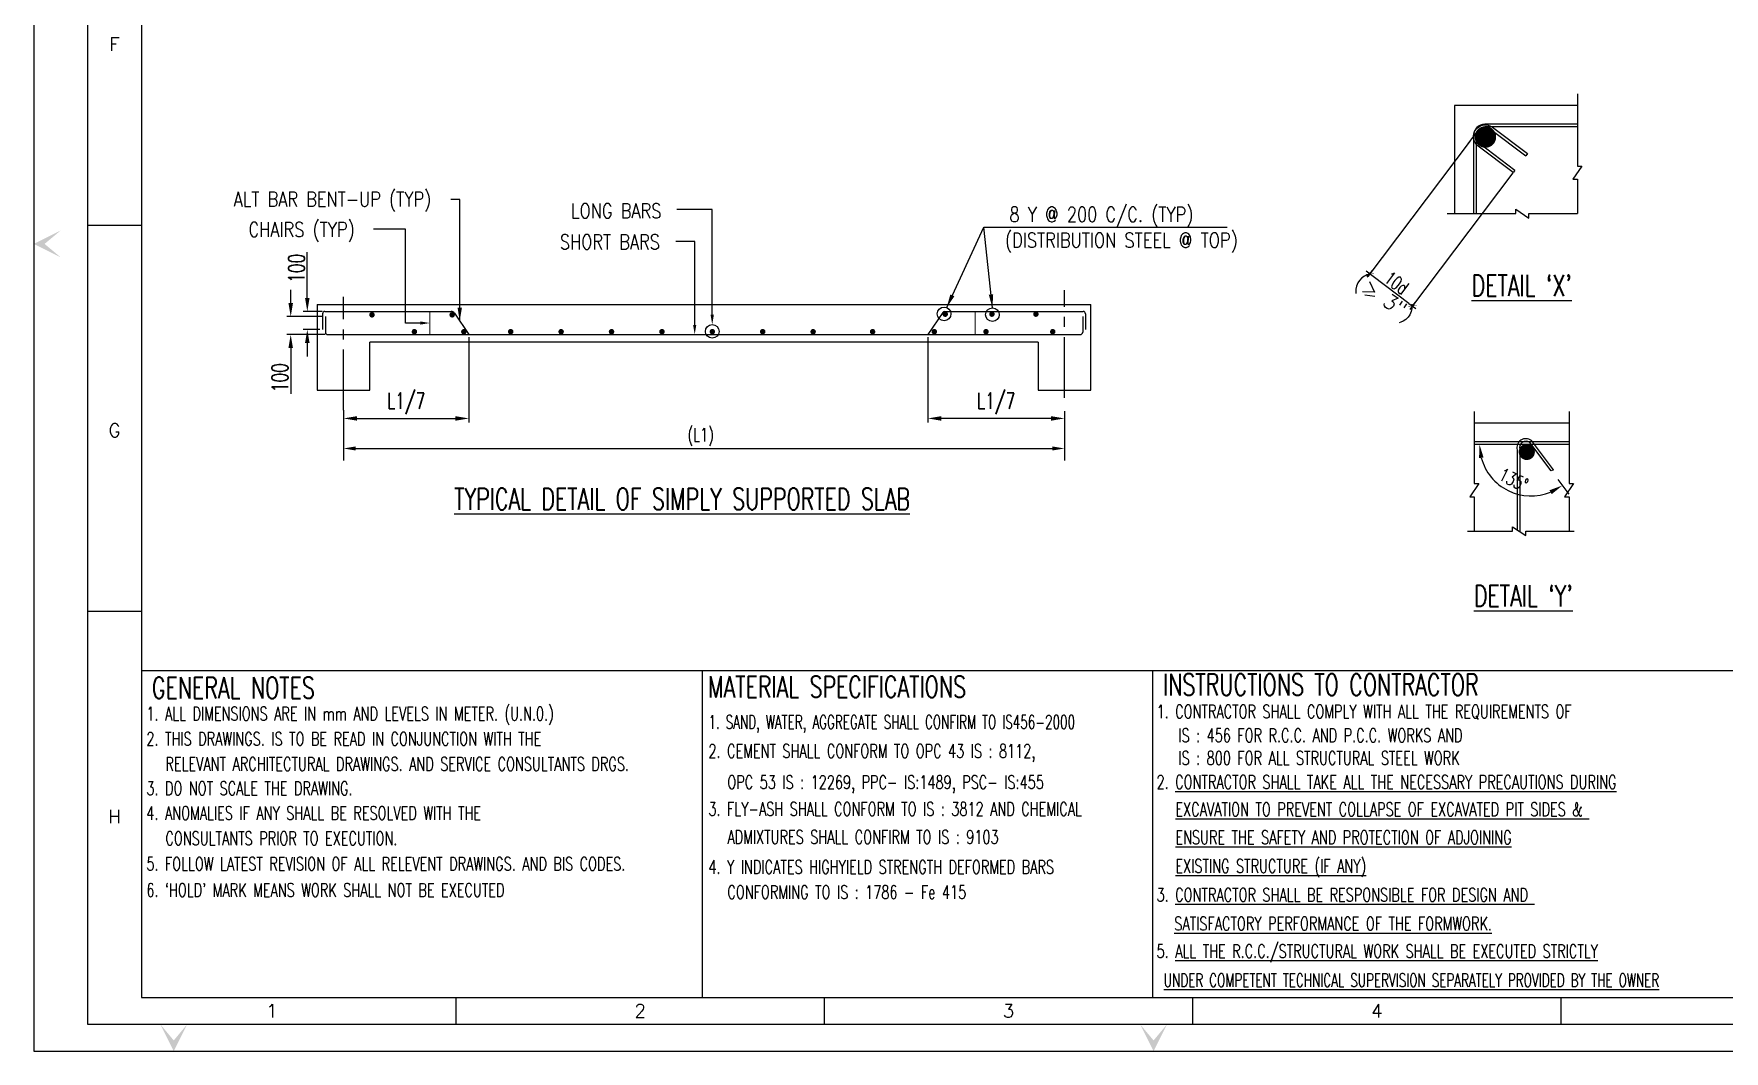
# Model space of a CAD drawing. Extents: x 489124 to 794428, y -356295 to -29813.
# Drawn here: x 650054 to 681423, y -229687 to -210801 of the extents above; entities that cross this region are included whole.
import ezdxf
from ezdxf.enums import TextEntityAlignment as Align

# ---------------------------------------------------------------- set-up
doc = ezdxf.new("R2010")
doc.units = 0
doc.header["$LTSCALE"] = 500
doc.header["$MEASUREMENT"] = 0
doc.linetypes.add('CENTER2', pattern=[1.125, 0.75, -0.125, 0.125, -0.125])
doc.layers.get('DEFPOINTS').update_dxf_attribs({"color": 4})
for name, color, linetype in [('08', 4, 'Continuous'), ('BEAM', 4, 'Continuous'), ('CENTERLINE', 8, 'CENTER2'), ('DIM', 5, 'Continuous'), ('DIM1', 5, 'Continuous'), ('dimention', 7, 'Continuous'), ('hat', 8, 'Continuous'), ('LINK', 2, 'Continuous'), ('notes', 1, 'Continuous'), ('other', 5, 'Continuous'), ('PNA', 10, 'Continuous'), ('S-SCHEDULE', 2, 'Continuous'), ('ST', 6, 'Continuous'), ('TXT', 4, 'Continuous')]:
    doc.layers.add(name, color=color, linetype=linetype)
doc.layers.add('HEADING-TXT', color=1, linetype='Continuous', lineweight=25)
doc.layers.add('LINE', color=253, linetype='Continuous', lineweight=18)
doc.styles.add('ROMANS', font='r.shx', dxfattribs={"width": 0.7, "bigfont": 'bigfont.shx'})
doc.styles.add('ROMENT', font='r.shx', dxfattribs={"bigfont": 'bigfont.shx'})
doc.dimstyles.new('5', dxfattribs={"dimtxt": 250, "dimasz": 250, "dimexe": 60, "dimexo": 60, "dimgap": 150, "dimtad": 1, "dimdec": 0, "dimlfac": 0.2, "dimzin": 0, "dimdsep": 46, "dimtxsty": 'ROMANS', "dimcen": -250, "dimclrd": 5, "dimclre": 5, "dimclrt": 4, "dimadec": 0, "dimazin": 0, "dimtfac": 1, "dimtdec": 0, "dimtix": 1, "dimtofl": 0, "dimtmove": 2, "dimatfit": 3, "dimfxl": 0, "dimtolj": 1, "dimtzin": 0, "dimarcsym": 0})
doc.dimstyles.new('Copy(2) of Standard', dxfattribs={"dimtxt": 300, "dimasz": 250, "dimexe": 75, "dimexo": 50, "dimgap": 50, "dimtad": 1, "dimdec": 0, "dimrnd": 5, "dimzin": 0, "dimdsep": 46, "dimtxsty": 'ROMANS', "dimcen": 0, "dimclrd": 5, "dimclre": 5, "dimclrt": 4, "dimadec": 0, "dimazin": 0, "dimtfac": 1, "dimtdec": 0, "dimtofl": 0, "dimtmove": 0, "dimatfit": 3, "dimfxl": 0, "dimtolj": 1, "dimtzin": 0, "dimarcsym": 0})
doc.dimstyles.new('dim25', dxfattribs={"dimtxt": 250, "dimasz": 250, "dimexe": 200, "dimexo": 200, "dimgap": 100, "dimtad": 1, "dimdec": 0, "dimlfac": 0.25, "dimzin": 0, "dimdsep": 46, "dimtxsty": 'ROMANS', "dimcen": 0, "dimclrd": 5, "dimclre": 5, "dimclrt": 4, "dimadec": 0, "dimazin": 0, "dimtfac": 1, "dimtdec": 0, "dimtix": 1, "dimtofl": 0, "dimtmove": 2, "dimatfit": 3, "dimfxl": 0, "dimtolj": 1, "dimtzin": 0, "dimlwd": -1, "dimlwe": -1, "dimarcsym": 0})
doc.dimstyles.new('INT25', dxfattribs={"dimtxt": 250, "dimasz": 80, "dimexe": 60, "dimexo": 60, "dimgap": 40, "dimtad": 1, "dimdec": 0, "dimlfac": 0.25, "dimzin": 0, "dimdsep": 46, "dimtxsty": 'ROMANS', "dimblk": 'DIMTICK', "dimblk1": 'DIMTICK', "dimblk2": 'DIMTICK', "dimsah": 1, "dimcen": -0.25, "dimclrd": 7, "dimclre": 7, "dimclrt": 4, "dimadec": 0, "dimazin": 0, "dimtfac": 1, "dimtdec": 0, "dimtix": 1, "dimtofl": 0, "dimtmove": 2, "dimatfit": 3, "dimldrblk": 'DIMTICK', "dimfxl": 0, "dimtolj": 1, "dimtzin": 0, "dimarcsym": 0})

# ---------------------------------------------------------------- blocks, each defined once
blk = doc.blocks.new('FOLDER')
at = {"layer": 'PNA'}
for points in [[(-1250, 2500), (0, 0), (0, 1000)], [(1250, 2500), (0, 0), (0, 1000)]]:
    blk.add_solid(points, dxfattribs=at)
blk = doc.blocks.new('A1')
at = {"color": 1}
blk.add_line((81794, 6959), (1969, 6959), dxfattribs=at)
at = {"flags": 128}
blk.add_lwpolyline([(0, 0), (82779, 0), (82779, 58231), (0, 58231)], close=True, dxfattribs=at)
at = {"layer": 'PNA'}
for p, q in [((984, 15109), (1969, 15109)), ((984, 8047), (1969, 8047)), ((7718, 984), (7718, 492)), ((14453, 984), (14453, 492)), ((21187, 984), (21187, 492)), ((27921, 984), (27921, 492))]:
    blk.add_line(p, q, dxfattribs=at)
at = {"layer": 'PNA', "color": 1}
for points in [[(984, 492), (82287, 492), (82287, 57739), (984, 57739)], [(1969, 984), (81794, 984), (81794, 57247), (1969, 57247)]]:
    blk.add_lwpolyline(points, close=True, dxfattribs=at)
at = {"layer": 'PNA', "xscale": 0.196857838483993, "yscale": 0.196857838483993, "zscale": 0.196857838483993, "rotation": 270}
blk.add_blockref('FOLDER', (0, 14764), dxfattribs=at)
at = {"layer": 'PNA', "xscale": 0.1968578388914466, "yscale": 0.1968578388914466, "zscale": 0.1968578388914466}
for p in [(2559, 0), (20473, 0)]:
    blk.add_blockref('FOLDER', p, dxfattribs=at)
at = {"layer": 'PNA', "style": 'ROMANS'}
for s, p in [('F', (1476, 18417)), ('G', (1476, 11355)), ('H', (1476, 4292)), ('1', (4352, 738)), ('2', (11086, 738)), ('3', (17821, 738)), ('4', (24555, 738))]:
    blk.add_text(s, height=246, dxfattribs=at).set_placement(p, align=Align.MIDDLE)
blk = doc.blocks.new('DIMTICK')
for p, q in [((-1, 0), (1, 0)), ((0, 1), (0, -1))]:
    blk.add_line(p, q)
at = {"color": 2, "const_width": 0.1}
blk.add_lwpolyline([(0.71, 0.71), (-0.71, -0.71)], dxfattribs=at)
blk = doc.blocks.new('*D398')
at = {"layer": 'DEFPOINTS', "color": 0}
for p in [(676746, -212739), (677537, -213337), (674846, -215256)]:
    blk.add_point(p, dxfattribs=at)
at = {"layer": 'DIM', "color": 7, "lineweight": -2}
for p, q in [((676710, -212787), (674810, -215304)), ((677501, -213384), (675601, -215901)), ((675573, -215805), (674910, -215304))]:
    blk.add_line(p, q, dxfattribs=at)
at = {"layer": 'DIM', "color": 7, "lineweight": -2, "xscale": 80, "yscale": 80, "zscale": 80}
for p, rotation in [((674846, -215256), 142.9439558411418), ((675637, -215853), 322.9439558411418)]:
    blk.add_blockref('DIMTICK', p, dxfattribs=dict(at, rotation=rotation))
at = {"layer": 'DIM', "color": 4, "insert": (675341, -215423), "char_height": 250, "attachment_point": 5, "rotation": 322.944, "style": 'ROMANS'}
blk.add_mtext('\\A1;10d', dxfattribs=at)
blk = doc.blocks.new('*D414')
at = {"layer": 'DEFPOINTS', "color": 0}
for p in [(658128, -216385), (655801, -217785), (658128, -217941)]:
    blk.add_point(p, dxfattribs=at)
at = {"layer": 'DIM', "color": 5, "lineweight": -2}
for p, q in [((658128, -216435), (658128, -218016)), ((655801, -217835), (655801, -218016)), ((656051, -217941), (657878, -217941))]:
    blk.add_line(p, q, dxfattribs=at)
at = {"layer": 'DIM', "color": 5}
for points in [[(656051, -217899), (656051, -217983), (655801, -217941)], [(657878, -217899), (657878, -217983), (658128, -217941)]]:
    blk.add_solid(points, dxfattribs=at)
at = {"layer": 'DIM', "color": 4, "insert": (656965, -217663), "char_height": 300, "attachment_point": 5, "style": 'ROMANS'}
blk.add_mtext('\\A1;L1/7', dxfattribs=at)
blk = doc.blocks.new('*D446')
at = {"layer": 'DEFPOINTS', "color": 0}
for p in [(655129, -215954), (655456, -215954), (655411, -216289)]:
    blk.add_point(p, dxfattribs=at)
at = {"layer": 'DIM', "color": 5, "lineweight": -2}
for p, q in [((655129, -215704), (655129, -214854)), ((655406, -215954), (655054, -215954)), ((655361, -216289), (655054, -216289)), ((655129, -216539), (655129, -216789))]:
    blk.add_line(p, q, dxfattribs=at)
at = {"layer": 'DIM', "color": 5}
for points in [[(655087, -215704), (655171, -215704), (655129, -215954)], [(655087, -216539), (655171, -216539), (655129, -216289)]]:
    blk.add_solid(points, dxfattribs=at)
at = {"layer": 'DIM', "color": 4, "insert": (654929, -215154), "char_height": 300, "attachment_point": 5, "rotation": 90, "style": 'ROMANS'}
blk.add_mtext('\\A1;100', dxfattribs=at)
blk = doc.blocks.new('*D447')
at = {"layer": 'DEFPOINTS', "color": 0}
for p in [(655464, -216051), (654821, -216385), (655509, -216385)]:
    blk.add_point(p, dxfattribs=at)
at = {"layer": 'DIM', "color": 5, "lineweight": -2}
for p, q in [((654821, -215801), (654821, -215551)), ((655414, -216051), (654746, -216051)), ((655459, -216385), (654746, -216385)), ((654821, -216635), (654821, -217485))]:
    blk.add_line(p, q, dxfattribs=at)
at = {"layer": 'DIM', "color": 5}
for points in [[(654779, -215801), (654863, -215801), (654821, -216051)], [(654779, -216635), (654863, -216635), (654821, -216385)]]:
    blk.add_solid(points, dxfattribs=at)
at = {"layer": 'DIM', "color": 4, "insert": (654621, -217185), "char_height": 300, "attachment_point": 5, "rotation": 90, "style": 'ROMANS'}
blk.add_mtext('\\A1;100', dxfattribs=at)
blk = doc.blocks.new('*D415')
at = {"layer": 'DEFPOINTS', "color": 0}
for p in [(666644, -216385), (666644, -217941), (669181, -217785)]:
    blk.add_point(p, dxfattribs=at)
at = {"layer": 'DIM', "color": 5, "lineweight": -2}
for p, q in [((666644, -216435), (666644, -218016)), ((668931, -217941), (666894, -217941)), ((669181, -217835), (669181, -218016))]:
    blk.add_line(p, q, dxfattribs=at)
at = {"layer": 'DIM', "color": 5}
for points in [[(666894, -217899), (666894, -217983), (666644, -217941)], [(668931, -217899), (668931, -217983), (669181, -217941)]]:
    blk.add_solid(points, dxfattribs=at)
at = {"layer": 'DIM', "color": 4, "insert": (667913, -217663), "char_height": 300, "attachment_point": 5, "style": 'ROMANS'}
blk.add_mtext('\\A1;L1/7', dxfattribs=at)
blk = doc.blocks.new('*D436')
at = {"layer": 'DEFPOINTS', "color": 0}
for p in [(676784, -218424), (677814, -218390), (678544, -218424), (678213, -218916), (677133, -219069)]:
    blk.add_point(p, dxfattribs=at)
at = {"layer": 'DIM', "color": 5}
blk.add_line((678334, -219075), (678539, -219346), dxfattribs=at)
blk.add_arc((677840, -218424), 957, 195.0031, 292.1583, dxfattribs=at)
for points in [[(676874, -218677), (676957, -218666), (676883, -218424)], [(678181, -219274), (678222, -219347), (678419, -219187)]]:
    blk.add_solid(points, dxfattribs=at)
at = {"layer": 'DIM', "color": 4, "insert": (677514, -219080), "char_height": 250, "attachment_point": 5, "rotation": 333.5807, "style": 'ROMANS'}
blk.add_mtext('\\A1;135%%D', dxfattribs=at)

msp = doc.modelspace()

# ---------------------------------------------------------------- linework, layer by layer
at = {"layer": '08'}
for p, q in [((655309.713, -215825.748), (669672.466, -215825.748)), ((655309.713, -215825.748), (655309.713, -217415.391)), ((669672.466, -217415.391), (669672.466, -215825.748)), ((656292.216, -217415.391), (656292.216, -216527.063)), ((668689.963, -216527.063), (656292.216, -216527.063)), ((668689.963, -216527.063), (668689.963, -217415.391)), ((655309.713, -217415.391), (656292.216, -217415.391)), ((668689.963, -217415.391), (669672.466, -217415.391))]:
    msp.add_line(p, q, dxfattribs=at)
at = {"layer": 'BEAM'}
for points in [[(678699.099, -212130.999), (676421.075, -212130.999), (676421.075, -214138.286)], [(678544.192, -218026.32), (676784.431, -218026.32)]]:
    msp.add_lwpolyline(points, dxfattribs=at)
at = {"layer": 'CENTERLINE', "ltscale": 3}
for p, q in [((655800.969, -217788.795), (655800.969, -215684.071)), ((669181.634, -217555.87), (669181.634, -215558.588))]:
    msp.add_line(p, q, dxfattribs=at)
at = {"layer": 'DIM'}
for p, q in [((676663.663, -212848.394), (676867.938, -212577.862)), ((662643.378, -216017.823), (662643.378, -214064.155)), ((656950.321, -216169.747), (656950.321, -214430.231)), ((662317.999, -216205.19), (662317.999, -214656.792)), ((669181.634, -217803.447), (669181.634, -218724.627)), ((656026.897, -218498.711), (668955.707, -218498.711))]:
    msp.add_line(p, q, dxfattribs=at)
at = {"layer": 'DIM', "color": 5}
for p, q in [((662643.378, -214064.155), (661988.208, -214064.155)), ((656950.321, -214430.231), (656357.218, -214430.231)), ((662317.999, -214656.792), (661965.441, -214656.792)), ((657223.822, -216169.747), (656950.321, -216169.747))]:
    msp.add_line(p, q, dxfattribs=at)
at = {"layer": 'DIM'}
for points in [[(678699.099, -211914.248), (678699.099, -213255.785), (678782.281, -213255.785), (678615.917, -213499.194), (678699.099, -213499.194), (678699.099, -214138.286)], [(676284.062, -214138.286), (677556.473, -214138.286), (677556.473, -214055.103), (677799.881, -214221.468), (677799.881, -214138.286), (678699.099, -214138.286)], [(676784.431, -217809.569), (676784.431, -219151.106), (676867.613, -219151.106), (676701.249, -219394.515), (676784.431, -219394.515), (676784.431, -220033.606)], [(678544.192, -217809.569), (678544.192, -219151.106), (678627.374, -219151.106), (678461.01, -219394.515), (678544.192, -219394.515), (678544.192, -220033.606)], [(676662.655, -220033.606), (677496.566, -220033.606), (677496.566, -219950.424), (677739.975, -220116.789), (677739.975, -220033.606), (678639.192, -220033.606)]]:
    msp.add_lwpolyline(points, dxfattribs=at)
for points, const_width in [([(676891.347, -212717.16, 1), (677091.347, -212717.16, 1)], 200), ([(677684.691, -218562.845, 1), (677834.691, -218562.845, 1)], 150)]:
    msp.add_lwpolyline(points, format="xyb", close=True, dxfattribs=dict(at, const_width=const_width))
msp.add_solid([(668955.707, -218461.049), (668955.707, -218536.358), (669181.634, -218498.711)], dxfattribs=at)
at = {"layer": 'DIM1', "color": 7}
for p, q in [((662464.075, -228688.194), (662464.075, -222623.569)), ((670821.575, -228688.194), (670821.575, -222623.569))]:
    msp.add_line(p, q, dxfattribs=at)
at = {"layer": 'dimention', "color": 5, "linetype": 'ByBlock'}
msp.add_line((655800.969, -217788.795), (655800.969, -218724.627), dxfattribs=at)
at = {"layer": 'dimention', "color": 5}
for points in [[(662613.332, -216017.823), (662673.413, -216017.823), (662643.378, -216198.081)], [(662287.955, -216205.19), (662348.045, -216205.19), (662317.999, -216385.457)]]:
    msp.add_solid(points, dxfattribs=at)
at = {"layer": 'dimention', "color": 5, "linetype": 'ByBlock'}
msp.add_solid([(656026.897, -218461.049), (656026.897, -218536.358), (655800.969, -218498.711)], dxfattribs=at)
at = {"layer": 'hat'}
for centre in [(666946.298, -216000.455), (667843.21, -216014.841), (662643.378, -216324.519)]:
    msp.add_circle(centre, 126.431, dxfattribs=at)
at = {"layer": 'LINE'}
for p, q in [((657404.081, -215954.048), (657404.081, -216385.457)), ((667525.757, -215954.048), (667525.757, -216385.457))]:
    msp.add_line(p, q, dxfattribs=at)
at = {"layer": 'LINK'}
for p, q in [((677771.148, -213026.077), (677741.018, -213065.979)), ((677536.745, -213336.508), (677506.615, -213376.41)), ((677579.54, -218524.128), (677579.54, -220019.365)), ((677629.54, -218517.46), (677629.54, -220053.539)), ((678213.409, -218915.943), (677814.45, -218389.598)), ((678255.269, -218893.032), (677844.617, -218353.078)), ((678254.466, -218893.471), (678213.409, -218915.943))]:
    msp.add_line(p, q, dxfattribs=at)
for points in [[(677506.616, -213376.41), (676857.372, -212886.185, -1), (677122.203, -212536.066), (677771.148, -213026.077)], [(678699.099, -212480.999), (676981.075, -212480.999, 0.414213562), (676771.075, -212690.999), (676771.075, -214138.286)], [(677536.745, -213336.508), (676887.519, -212846.296, -1), (677092.056, -212575.955), (677741.018, -213065.979)], [(678699.099, -212530.999), (676981.075, -212530.999, 0.414213562), (676821.075, -212690.999), (676821.075, -214138.286)]]:
    msp.add_lwpolyline(points, format="xyb", dxfattribs=at)
for points in [[(678544.192, -218373.62), (676784.431, -218373.62)], [(678544.192, -218423.62), (676784.431, -218423.62)]]:
    msp.add_lwpolyline(points, dxfattribs=at)
for centre, radius, start, end in [((677741.115, -218483.601), 166.58, 51.5863482, 194.0808285), ((677742.22, -218482.778), 117.897, 52.2187644, 197.1080954)]:
    msp.add_arc(centre, radius, start, end, dxfattribs=at)
at = {"layer": 'other'}
msp.add_solid([(657223.822, -216139.715), (657223.822, -216199.793), (657404.081, -216169.747)], dxfattribs=at)
at = {"layer": 'ST'}
for p, q in [((655411.321, -215999.113), (655411.321, -216288.939)), ((655456.386, -215954.048), (657797.448, -215954.048)), ((655463.609, -216050.561), (655463.609, -216340.387)), ((657859.793, -215987.216), (658128.147, -216385.457)), ((666920.108, -215976.108), (666644.277, -216385.457)), ((666961.573, -215954.048), (669525.793, -215954.048)), ((669518.57, -216050.561), (669518.57, -216340.387)), ((669570.858, -215999.113), (669570.858, -216288.939)), ((655508.674, -216385.457), (669473.505, -216385.457))]:
    msp.add_line(p, q, dxfattribs=at)
at = {"layer": 'ST', "const_width": 50.698}
for points in [[(656304.145, -216017.692, 1), (656354.837, -216017.692, 1)], [(657791.897, -216017.692, 1), (657842.589, -216017.692, 1)], [(666942.224, -216005.758, 1), (666992.925, -216005.758, 1)], [(667809.375, -216005.258, 1), (667860.067, -216005.258, 1)], [(668624.788, -216005.258, 1), (668675.48, -216005.258, 1)], [(657091.633, -216331.09, 1), (657142.325, -216331.09, 1)], [(658059.413, -216331.09, -1), (658008.71, -216331.09, -1)], [(658929.665, -216331.09, -1), (658878.961, -216331.09, -1)], [(659864.941, -216331.09, -1), (659814.237, -216331.09, -1)], [(660800.217, -216331.09, -1), (660749.513, -216331.09, -1)], [(661735.493, -216331.09, -1), (661684.79, -216331.09, -1)], [(662670.77, -216331.09, -1), (662620.066, -216331.09, -1)], [(663606.046, -216331.09, -1), (663555.342, -216331.09, -1)], [(664541.322, -216331.09, -1), (664490.618, -216331.09, -1)], [(665644.251, -216331.09, -1), (665593.548, -216331.09, -1)], [(666739.028, -216331.09, 1), (666789.72, -216331.09, 1)], [(667698.673, -216331.09, 1), (667749.374, -216331.09, 1)], [(668937.642, -216331.09, 1), (668988.334, -216331.09, 1)]]:
    msp.add_lwpolyline(points, format="xyb", close=True, dxfattribs=at)
at = {"layer": 'ST'}
for centre, radius, start, end in [((655456.386, -215999.113), 45.065, 90, 180), ((657797.448, -216029.227), 75.177, 33.9737701, 90), ((666961.573, -216004.048), 50, 90, 146.0267311), ((669525.793, -215999.113), 45.065, 0, 90), ((655508.674, -216340.387), 45.065, 180, 270), ((669473.505, -216340.387), 45.065, 270, 0)]:
    msp.add_arc(centre, radius, start, end, dxfattribs=at)
at = {"layer": 'TXT', "linetype": 'ByBlock'}
msp.add_line((674751.394, -215644.259), (674941.164, -215672.139), dxfattribs=at)

# ---------------------------------------------------------------- block references
at = {"xscale": 1.01500000001397, "yscale": 1.01500000001397, "zscale": 1.01500000001397}
msp.add_blockref('A1', (650053.5, -229687.248), dxfattribs=at)

# ---------------------------------------------------------------- texts
at = {"layer": 'HEADING-TXT', "color": 6, "style": 'ROMANS', "width": 0.7}
for s, p in [("%%UDETAIL `X'", (677664.077, -215673.665)), ("%%UDETAIL `Y'", (677694.693, -221434.078))]:
    msp.add_text(s, height=400, dxfattribs=at).set_placement(p, align=Align.CENTER)
for s, p in [('%%UTYPICAL DETAIL OF SIMPLY SUPPORTED SLAB', (657852.327, -219635.068)), ('MATERIAL SPECIFICATIONS', (662565.075, -223123.952)), ('INSTRUCTIONS TO CONTRACTOR', (671008.575, -223083.952)), ('GENERAL NOTES', (652245.075, -223140.952))]:
    msp.add_text(s, height=400, dxfattribs=at).set_placement(p)
at = {"layer": 'notes', "color": 4, "style": 'ROMANS'}
for s, width, p in [('1. ALL DIMENSIONS ARE IN mm AND LEVELS IN METER. (U.N.0.)', 0.7, (652142.748, -223545.463)), ('1. CONTRACTOR SHALL COMPLY WITH ALL THE REQUIREMENTS OF ', 0.7, (670889.356, -223506.83)), ('1. SAND, WATER, AGGREGATE SHALL CONFIRM TO IS456-2000', 0.65, (662572.8, -223701.952)), ('2. THIS DRAWINGS. IS TO BE READ IN CONJUNCTION WITH THE', 0.7, (652142.748, -224013.705)), ('  IS : 456 FOR R.C.C. AND P.C.C. WORKS AND', 0.7, (671053.554, -223949.136)), ('RELEVANT ARCHITECTURAL DRAWINGS. AND SERVICE CONSULTANTS DRGS.', 0.7, (652495.365, -224480.139)), ('2. CEMENT SHALL CONFORM TO OPC 43 IS : 8112,', 0.7, (662572.8, -224239.952)), ('  IS : 800 FOR ALL STRUCTURAL STEEL WORK', 0.7, (671053.554, -224369.868)), ('OPC 53 IS : 12269, PPC- IS:1489, PSC- IS:455  ', 0.7, (662924.575, -224819.452)), ('2. %%UCONTRACTOR SHALL TAKE ALL THE NECESSARY PRECAUTIONS DURING', 0.7, (670889.356, -224815.62)), ('3. DO NOT SCALE THE DRAWING. ', 0.7, (652142.748, -224932.175)), ('4. ANOMALIES IF ANY SHALL BE RESOLVED WITH THE', 0.7, (652142.748, -225391.813)), ('3. FLY-ASH SHALL CONFORM TO IS : 3812 AND CHEMICAL ', 0.7, (662572.8, -225315.952)), ('%%UEXCAVATION TO PREVENT COLLAPSE OF EXCAVATED PIT SIDES & ', 0.7, (671238.648, -225321.396)), ('CONSULTANTS PRIOR TO EXECUTION.', 0.7, (652495.365, -225861.958)), ('ADMIXTURES SHALL CONFIRM TO IS : 9103', 0.7, (662924.575, -225834.952)), ('%%UENSURE THE SAFETY AND PROTECTION OF ADJOINING', 0.7, (671238.648, -225841.769)), ('5. FOLLOW LATEST REVISION OF ALL RELEVENT DRAWINGS. AND BIS CODES.', 0.7, (652142.748, -226333.666)), ('4. Y INDICATES HIGHYIELD STRENGTH DEFORMED BARS', 0.7, (662572.8, -226391.952)), ('%%UEXISTING STRUCTURE (IF ANY)', 0.7, (671238.648, -226374.145)), ("6. `HOLD' MARK MEANS WORK SHALL NOT BE EXECUTED", 0.7, (652142.748, -226821.489)), ('CONFORMING TO IS : 1786 - Fe 415', 0.7, (662924.575, -226858.952)), ('3. %%UCONTRACTOR SHALL BE RESPONSIBLE FOR DESIGN AND ', 0.7, (670889.356, -226908.844)), ('%%uSATISFACTORY PERFORMANCE OF THE FORMWORK.', 0.7, (671218.299, -227443.327)), ('5. %%UALL THE R.C.C./STRUCTURAL WORK SHALL BE EXECUTED STRICTLY', 0.7, (670889.356, -227954.612)), ('%%UUNDER COMPETENT TECHNICAL SUPERVISION SEPARATELY PROVIDED BY THE OWNER', 0.65, (671023.265, -228494.549))]:
    msp.add_text(s, height=250, dxfattribs=dict(at, width=width)).set_placement(p)
at = {"layer": 'S-SCHEDULE', "color": 4, "style": 'ROMANS', "width": 0.7}
msp.add_text(' (L1)', height=250, dxfattribs=at).set_placement((662368.83, -218261.996), align=Align.MIDDLE)
at = {"layer": 'TXT', "style": 'ROMENT', "width": 0.8}
for s, p in [('ALT BAR BENT-UP (TYP)', (655594.03, -213891.128)), ('8 Y @ 200 C/C. (TYP)', (669865.11, -214172.712)), ('(DISTRIBUTION STEEL @ TOP)', (670236.259, -214652.013))]:
    msp.add_text(s, height=275, dxfattribs=at).set_placement(p, align=Align.MIDDLE)
for s, p in [('CHAIRS (TYP)', (654037.312, -214434.001)), ('LONG BARS', (660021.838, -214087.887)), ('SHORT BARS', (659815.354, -214665.165))]:
    msp.add_text(s, height=275, dxfattribs=at).set_placement(p, align=Align.MIDDLE_LEFT)
at = {"layer": 'TXT', "linetype": 'ByBlock', "style": 'ROMANS'}
msp.add_text('(> 3")', height=275, rotation=325.7906324, dxfattribs=at).set_placement((675107.203, -215719.042), align=Align.MIDDLE)

# ---------------------------------------------------------------- dimensions: what is measured, and where the dimension line sits
at = {"layer": 'DIM'}
dim = msp.add_aligned_dim(p1=(677536.745, -213336.508), p2=(676745.964, -212739.398), distance=3153.062, text='10d', dimstyle='INT25', dxfattribs=at)
dim.commit()
dim.dimension.update_dxf_attribs({"geometry": '*D398', "text_midpoint": (675340.761, -215422.565)})
for base, p1, p2, picture, middle in [((655129.005, -215954.048), (655411.321, -216288.939), (655456.386, -215954.048), '*D446', (654929.005, -215154.048)), ((654821.124, -216385.452), (655463.609, -216050.561), (655508.674, -216385.452), '*D447', (654621.124, -217185.452))]:
    dim = msp.add_linear_dim(base=base, p1=p1, p2=p2, angle=90, text='100', dimstyle='Copy(2) of Standard', dxfattribs=at)
    dim.commit()
    dim.dimension.update_dxf_attribs({"geometry": picture, "text_midpoint": middle})
dim = msp.add_linear_dim(base=(658128.147, -217941.155), p1=(655800.969, -217785.077), p2=(658128.147, -216385.457), text='L1/7', dimstyle='Copy(2) of Standard', override={"dimfxl": 60}, dxfattribs=at)
dim.commit()
dim.dimension.update_dxf_attribs({"geometry": '*D414', "text_midpoint": (656964.558, -217662.583)})
dim = msp.add_linear_dim(base=(666644.277, -217941.155), p1=(669181.21, -217785.077), p2=(666644.277, -216385.457), angle=180, text='L1/7', dimstyle='Copy(2) of Standard', override={"dimfxl": 60}, dxfattribs=at)
dim.commit()
dim.dimension.update_dxf_attribs({"geometry": '*D415', "text_midpoint": (667912.743, -217662.583)})
dim = msp.add_angular_dim_2l(base=(677133.05, -219069.08), line1=((678213.409, -218915.943), (677814.45, -218389.598)), line2=((678544.192, -218423.62), (676784.431, -218423.62)), text='135%%D', dimstyle='dim25', dxfattribs=at)
dim.commit()
dim.dimension.update_dxf_attribs({"geometry": '*D436', "text_midpoint": (677514.338, -219079.585)})

# ---------------------------------------------------------------- leaders
msp.add_leader([(657957.641, -216132.424), (657957.641, -213875.674), (657791.124, -213875.674)], dimstyle='Copy(2) of Standard', override={"dimgap": 10, "dimtad": 0, "dimfxl": 60}, dxfattribs=at)
at = {"layer": 'DIM', "color": 5}
for points in [[(666994.371, -215883.52), (667682.857, -214391.023), (672197.347, -214391.023)], [(667843.21, -215888.41), (667682.857, -214391.023)]]:
    msp.add_leader(points, dimstyle='5', dxfattribs=at)

doc.saveas('drawing.dxf')
